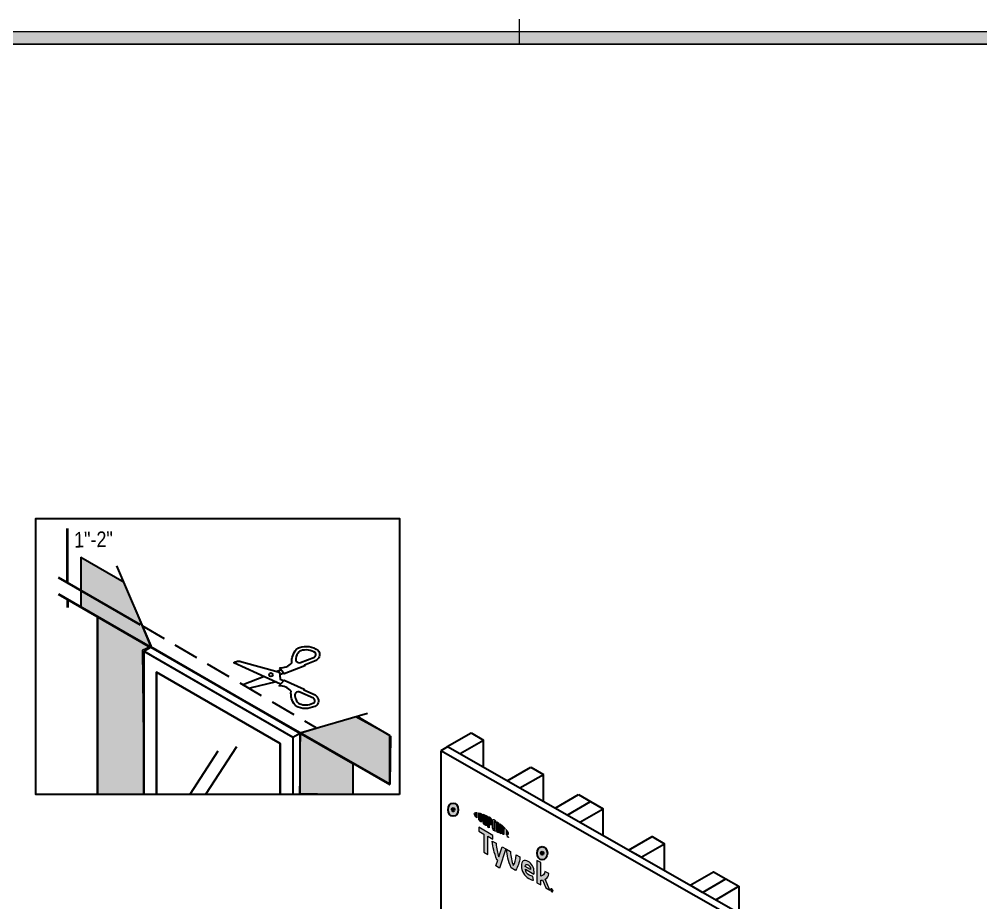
# Model space of a CAD drawing. Header units: inches. Extents: x -26 to 76, y -16 to 22.
# Drawn here: x 49.67 to 59.26, y 10.31 to 19.13 of the extents above; entities that cross this region are included whole.
import ezdxf

# ---------------------------------------------------------------- set-up
doc = ezdxf.new("R2010")
doc.units = ezdxf.units.IN
doc.header["$MEASUREMENT"] = 0
for name, pattern in [('AI-Linetype-43', [0.375113, 0.250075, -0.125038]), ('AI-Linetype-44', [0.375113, 0.250075, -0.125038]), ('AI-Linetype-45', [0.375113, 0.250075, -0.125038]), ('AI-Linetype-46', [0.375113, 0.250075, -0.125038]), ('AI-Linetype-47', [0.375113, 0.250075, -0.125038]), ('AI-Linetype-48', [0.375113, 0.250075, -0.125038]), ('AI-Linetype-49', [0.375113, 0.250075, -0.125038]), ('AI-Linetype-50', [0.375113, 0.250075, -0.125038])]:
    doc.linetypes.add(name, pattern=pattern)
for name, color, linetype, lineweight in [('.ATI-HATCH', 7, 'Continuous', 0), ('.ATI-TEXT_2', 7, 'Continuous', 0), ('0_0', 7, 'Continuous', 0), ('G-ANNO-TTLB', 7, 'Continuous', 0), ('LOGOS', 7, 'Continuous', 0), ('T', 7, 'Continuous', 0), ('TYVEK', 7, 'Continuous', 0)]:
    doc.layers.add(name, color=color, linetype=linetype, lineweight=lineweight)
pattern_1 = [(45, (0, 0), (-7.071, 7.071), [])]

# ---------------------------------------------------------------- blocks, each defined once
blk = doc.blocks.new('Block_27')
at = {"layer": 'TYVEK', "color": 252, "linetype": 'AI-Linetype-47', "lineweight": 25, "true_color": 0x848484}
blk.add_lwpolyline([(50.5847, 13.3713)], dxfattribs=at)
at = {"layer": 'TYVEK', "color": 252, "linetype": 'AI-Linetype-46', "lineweight": 25, "true_color": 0x848484}
blk.add_lwpolyline([(51.9963, 12.562)], dxfattribs=at)
blk = doc.blocks.new('Block_28')
at = {"layer": 'TYVEK', "color": 18, "lineweight": 25, "true_color": 0x000000}
for points in [[(50.2853, 13.7566)], [(50.7466, 13.163)]]:
    blk.add_lwpolyline(points, dxfattribs=at)
blk = doc.blocks.new('Block_29')
at = {"layer": 'TYVEK', "color": 252, "linetype": 'AI-Linetype-50', "lineweight": 25, "true_color": 0x848484}
blk.add_line((50.8989, 13.0735), (52.6296, 12.0566), dxfattribs=at)
at = {"layer": 'TYVEK', "color": 252, "linetype": 'AI-Linetype-49', "lineweight": 25, "true_color": 0x848484}
blk.add_lwpolyline([(50.7466, 13.163)], dxfattribs=at)
at = {"layer": 'TYVEK', "color": 252, "linetype": 'AI-Linetype-48', "lineweight": 25, "true_color": 0x848484}
blk.add_lwpolyline([(52.7263, 11.9998)], dxfattribs=at)
blk = doc.blocks.new('Block_155')
at = {"layer": 'LOGOS', "true_color": 0x848484, "transparency": 33554687}
h = blk.add_hatch(color=252, dxfattribs=at)
h.dxf.hatch_style = 2
edge = h.paths.add_edge_path()
edge.add_spline(control_points=[(54.2099, 11.1964), (54.2099, 11.1864), (54.2184, 11.1721), (54.2332, 11.1554), (54.2332, 11.1554), (54.2332, 11.2102), (54.2332, 11.2102), (54.2184, 11.2107), (54.2099, 11.2063), (54.2099, 11.1964)], knot_values=[0, 0, 0, 0, 1, 1, 1, 2, 2, 2, 3, 3, 3, 3], degree=3, periodic=0)
h = blk.add_hatch(color=252, dxfattribs=at)
h.dxf.hatch_style = 2
edge = h.paths.add_edge_path()
edge.add_spline(control_points=[(54.2777, 11.1348), (54.2777, 11.1306), (54.2755, 11.1305), (54.2729, 11.132), (54.2708, 11.1332), (54.2677, 11.1359), (54.2651, 11.1382), (54.2651, 11.1382), (54.2651, 11.1905), (54.2651, 11.1905), (54.2677, 11.1898), (54.2708, 11.1889), (54.2729, 11.1877), (54.2755, 11.1862), (54.2777, 11.1835), (54.2777, 11.1793), (54.2777, 11.1793), (54.2777, 11.1348), (54.2777, 11.1348)], knot_values=[0, 0, 0, 0, 1, 1, 1, 2, 2, 2, 3, 3, 3, 4, 4, 4, 5, 5, 5, 6, 6, 6, 6], degree=3, periodic=0)
edge = h.paths.add_edge_path()
edge.add_spline(control_points=[(54.2746, 11.2004), (54.2705, 11.2028), (54.2645, 11.2048), (54.2537, 11.2072), (54.2537, 11.2072), (54.2537, 11.1346), (54.2537, 11.1346), (54.2632, 11.1259), (54.2705, 11.1197), (54.2746, 11.1174), (54.2841, 11.1118), (54.2895, 11.1154), (54.2895, 11.1262), (54.2895, 11.1262), (54.2895, 11.1743), (54.2895, 11.1743), (54.2895, 11.1851), (54.2841, 11.1949), (54.2746, 11.2004)], knot_values=[0, 0, 0, 0, 1, 1, 1, 2, 2, 2, 3, 3, 3, 4, 4, 4, 5, 5, 5, 6, 6, 6, 6], degree=3, periodic=0)
h = blk.add_hatch(color=252, dxfattribs=at)
h.dxf.hatch_style = 2
edge = h.paths.add_edge_path()
edge.add_spline(control_points=[(54.3228, 11.1003), (54.3228, 11.0961), (54.3215, 11.0942), (54.3169, 11.0975), (54.3124, 11.1007), (54.3112, 11.1036), (54.3112, 11.1085), (54.3112, 11.1085), (54.3112, 11.1875), (54.3112, 11.1875), (54.3082, 11.1889), (54.3016, 11.1917), (54.2987, 11.1928), (54.2987, 11.1928), (54.2987, 11.113), (54.2987, 11.113), (54.2987, 11.1002), (54.3041, 11.0921), (54.3169, 11.0831), (54.3286, 11.0748), (54.3358, 11.0774), (54.3358, 11.0916), (54.3358, 11.0916), (54.3358, 11.176), (54.3358, 11.176), (54.3333, 11.1772), (54.3253, 11.1811), (54.3228, 11.1822), (54.3228, 11.1822), (54.3228, 11.1003), (54.3228, 11.1003)], knot_values=[0, 0, 0, 0, 1, 1, 1, 2, 2, 2, 3, 3, 3, 4, 4, 4, 5, 5, 5, 6, 6, 6, 7, 7, 7, 8, 8, 8, 9, 9, 9, 10, 10, 10, 10], degree=3, periodic=0)
h = blk.add_hatch(color=252, dxfattribs=at)
h.dxf.hatch_style = 2
edge = h.paths.add_edge_path()
edge.add_spline(control_points=[(54.3702, 11.1076), (54.3702, 11.103), (54.3688, 11.1015), (54.3635, 11.1046), (54.3635, 11.1046), (54.359, 11.1072), (54.359, 11.1072), (54.359, 11.1072), (54.359, 11.1491), (54.359, 11.1491), (54.361, 11.1481), (54.3621, 11.1475), (54.3633, 11.1468), (54.369, 11.1435), (54.3702, 11.1403), (54.3702, 11.1356), (54.3702, 11.1356), (54.3702, 11.1076), (54.3702, 11.1076)], knot_values=[0, 0, 0, 0, 1, 1, 1, 2, 2, 2, 3, 3, 3, 4, 4, 4, 5, 5, 5, 6, 6, 6, 6], degree=3, periodic=0)
edge = h.paths.add_edge_path()
edge.add_spline(control_points=[(54.3641, 11.1612), (54.3618, 11.1625), (54.3536, 11.1669), (54.346, 11.1708), (54.346, 11.1708), (54.346, 11.0645), (54.346, 11.0645), (54.3485, 11.0629), (54.3553, 11.0585), (54.359, 11.0563), (54.359, 11.0563), (54.359, 11.0924), (54.359, 11.0924), (54.359, 11.0924), (54.3641, 11.0895), (54.3641, 11.0895), (54.3777, 11.0817), (54.3834, 11.0854), (54.3834, 11.0989), (54.3834, 11.0989), (54.3834, 11.1302), (54.3834, 11.1302), (54.3834, 11.1434), (54.377, 11.1537), (54.3641, 11.1612)], knot_values=[0, 0, 0, 0, 1, 1, 1, 2, 2, 2, 3, 3, 3, 4, 4, 4, 5, 5, 5, 6, 6, 6, 7, 7, 7, 8, 8, 8, 8], degree=3, periodic=0)
h = blk.add_hatch(color=252, dxfattribs=at)
h.dxf.hatch_style = 2
edge = h.paths.add_edge_path()
edge.add_spline(control_points=[(54.4168, 11.0436), (54.4168, 11.0394), (54.4156, 11.038), (54.4109, 11.0405), (54.4062, 11.043), (54.4049, 11.0461), (54.4049, 11.0505), (54.4049, 11.0505), (54.4049, 11.1167), (54.4049, 11.1167), (54.4049, 11.1211), (54.4062, 11.1228), (54.4109, 11.1199), (54.4156, 11.1171), (54.4168, 11.1141), (54.4168, 11.1099), (54.4168, 11.1099), (54.4168, 11.0436), (54.4168, 11.0436)], knot_values=[0, 0, 0, 0, 1, 1, 1, 2, 2, 2, 3, 3, 3, 4, 4, 4, 5, 5, 5, 6, 6, 6, 6], degree=3, periodic=0)
edge = h.paths.add_edge_path()
edge.add_spline(control_points=[(54.4109, 11.1347), (54.3989, 11.1424), (54.3917, 11.1404), (54.3917, 11.1264), (54.3917, 11.1264), (54.3917, 11.0569), (54.3917, 11.0569), (54.3917, 11.0421), (54.3982, 11.0323), (54.4109, 11.0255), (54.4234, 11.0189), (54.4299, 11.0206), (54.4299, 11.0363), (54.4299, 11.0363), (54.4299, 11.1027), (54.4299, 11.1027), (54.4299, 11.1177), (54.424, 11.1264), (54.4109, 11.1347)], knot_values=[0, 0, 0, 0, 1, 1, 1, 2, 2, 2, 3, 3, 3, 4, 4, 4, 5, 5, 5, 6, 6, 6, 6], degree=3, periodic=0)
h = blk.add_hatch(color=252, dxfattribs=at)
h.dxf.hatch_style = 2
edge = h.paths.add_edge_path()
edge.add_spline(control_points=[(54.4661, 11.0437), (54.4661, 11.0437), (54.4516, 11.1061), (54.4516, 11.1061), (54.4477, 11.1089), (54.443, 11.1123), (54.4393, 11.1148), (54.4393, 11.1148), (54.4393, 11.0128), (54.4393, 11.0128), (54.4419, 11.0116), (54.4484, 11.0086), (54.4518, 11.0072), (54.4518, 11.0072), (54.4508, 11.0679), (54.4508, 11.0679), (54.4508, 11.0679), (54.4661, 11.0013), (54.4661, 11.0013), (54.4693, 11), (54.4741, 10.9982), (54.4772, 10.9971), (54.4772, 10.9971), (54.4772, 11.0867), (54.4772, 11.0867), (54.474, 11.0893), (54.468, 11.0939), (54.4652, 11.096), (54.4652, 11.096), (54.4661, 11.0437), (54.4661, 11.0437)], knot_values=[0, 0, 0, 0, 1, 1, 1, 2, 2, 2, 3, 3, 3, 4, 4, 4, 5, 5, 5, 6, 6, 6, 7, 7, 7, 8, 8, 8, 9, 9, 9, 10, 10, 10, 10], degree=3, periodic=0)
h = blk.add_hatch(color=252, dxfattribs=at)
h.dxf.hatch_style = 2
edge = h.paths.add_edge_path()
edge.add_spline(control_points=[(54.4837, 11.0673), (54.4869, 11.0648), (54.4901, 11.0622), (54.4932, 11.0597), (54.4932, 11.0597), (54.4932, 10.9918), (54.4932, 10.9918), (54.496, 10.9909), (54.5013, 10.9895), (54.5048, 10.9886), (54.5048, 10.9886), (54.5048, 11.0497), (54.5048, 11.0497), (54.5082, 11.0468), (54.5114, 11.0439), (54.5143, 11.0413), (54.5143, 11.0413), (54.5143, 11.0543), (54.5143, 11.0543), (54.5051, 11.0633), (54.4952, 11.0721), (54.4837, 11.0815), (54.4837, 11.0815), (54.4837, 11.0673), (54.4837, 11.0673)], knot_values=[0, 0, 0, 0, 1, 1, 1, 2, 2, 2, 3, 3, 3, 4, 4, 4, 5, 5, 5, 6, 6, 6, 7, 7, 7, 8, 8, 8, 8], degree=3, periodic=0)
h = blk.add_hatch(color=252, dxfattribs=at)
h.dxf.hatch_style = 2
edge = h.paths.add_edge_path()
edge.add_spline(control_points=[(54.5516, 10.9991), (54.5516, 10.989), (54.5431, 10.9846), (54.5283, 10.985), (54.5283, 10.985), (54.5283, 11.0398), (54.5283, 11.0398), (54.5431, 11.0232), (54.5516, 11.009), (54.5516, 10.9991)], knot_values=[0, 0, 0, 0, 1, 1, 1, 2, 2, 2, 3, 3, 3, 3], degree=3, periodic=0)
h = blk.add_hatch(color=252, dxfattribs=at)
h.dxf.hatch_style = 2
edge = h.paths.add_edge_path()
edge.add_spline(control_points=[(54.5447, 10.9701), (54.5447, 10.9701), (54.5461, 10.9693), (54.5461, 10.9693), (54.5461, 10.9693), (54.5482, 10.9644), (54.5482, 10.9644), (54.5482, 10.9644), (54.5503, 10.9669), (54.5503, 10.9669), (54.5503, 10.9669), (54.5516, 10.9661), (54.5516, 10.9661), (54.5516, 10.9661), (54.5516, 10.9582), (54.5516, 10.9582), (54.5516, 10.9582), (54.5504, 10.9589), (54.5504, 10.9589), (54.5504, 10.9589), (54.5504, 10.9646), (54.5504, 10.9646), (54.5504, 10.9646), (54.5482, 10.962), (54.5482, 10.962), (54.5482, 10.962), (54.5481, 10.9621), (54.5481, 10.9621), (54.5481, 10.9621), (54.546, 10.9671), (54.546, 10.9671), (54.546, 10.9671), (54.546, 10.9615), (54.546, 10.9615), (54.546, 10.9615), (54.5447, 10.9622), (54.5447, 10.9622), (54.5447, 10.9622), (54.5447, 10.9701), (54.5447, 10.9701)], knot_values=[0, 0, 0, 0, 1, 1, 1, 2, 2, 2, 3, 3, 3, 4, 4, 4, 5, 5, 5, 6, 6, 6, 7, 7, 7, 8, 8, 8, 9, 9, 9, 10, 10, 10, 11, 11, 11, 12, 12, 12, 13, 13, 13, 13], degree=3, periodic=0)
edge = h.paths.add_edge_path()
edge.add_spline(control_points=[(54.5398, 10.9716), (54.5398, 10.9716), (54.5377, 10.9728), (54.5377, 10.9728), (54.5377, 10.9728), (54.5377, 10.9742), (54.5377, 10.9742), (54.5377, 10.9742), (54.5432, 10.971), (54.5432, 10.971), (54.5432, 10.971), (54.5432, 10.9696), (54.5432, 10.9696), (54.5432, 10.9696), (54.5411, 10.9708), (54.5411, 10.9708), (54.5411, 10.9708), (54.5411, 10.9643), (54.5411, 10.9643), (54.5411, 10.9643), (54.5398, 10.9651), (54.5398, 10.9651), (54.5398, 10.9651), (54.5398, 10.9716), (54.5398, 10.9716)], knot_values=[0, 0, 0, 0, 1, 1, 1, 2, 2, 2, 3, 3, 3, 4, 4, 4, 5, 5, 5, 6, 6, 6, 7, 7, 7, 8, 8, 8, 8], degree=3, periodic=0)
at = {"layer": 'LOGOS'}
for points, knots in [([(54.2099, 11.1964), (54.2099, 11.1864), (54.2184, 11.1721), (54.2332, 11.1554), (54.2332, 11.1554), (54.2332, 11.2102), (54.2332, 11.2102), (54.2184, 11.2107), (54.2099, 11.2063), (54.2099, 11.1964)], [0, 0, 0, 0, 1, 1, 1, 2, 2, 2, 3, 3, 3, 3]), ([(54.2746, 11.2004), (54.2705, 11.2028), (54.2645, 11.2048), (54.2537, 11.2072), (54.2537, 11.2072), (54.2537, 11.1346), (54.2537, 11.1346), (54.2632, 11.1259), (54.2705, 11.1197), (54.2746, 11.1174), (54.2841, 11.1118), (54.2895, 11.1154), (54.2895, 11.1262), (54.2895, 11.1262), (54.2895, 11.1743), (54.2895, 11.1743), (54.2895, 11.1851), (54.2841, 11.1949), (54.2746, 11.2004)], [0, 0, 0, 0, 1, 1, 1, 2, 2, 2, 3, 3, 3, 4, 4, 4, 5, 5, 5, 6, 6, 6, 6]), ([(54.2777, 11.1348), (54.2777, 11.1306), (54.2755, 11.1305), (54.2729, 11.132), (54.2708, 11.1332), (54.2677, 11.1359), (54.2651, 11.1382), (54.2651, 11.1382), (54.2651, 11.1905), (54.2651, 11.1905), (54.2677, 11.1898), (54.2708, 11.1889), (54.2729, 11.1877), (54.2755, 11.1862), (54.2777, 11.1835), (54.2777, 11.1793), (54.2777, 11.1793), (54.2777, 11.1348), (54.2777, 11.1348)], [0, 0, 0, 0, 1, 1, 1, 2, 2, 2, 3, 3, 3, 4, 4, 4, 5, 5, 5, 6, 6, 6, 6]), ([(54.3228, 11.1003), (54.3228, 11.0961), (54.3215, 11.0942), (54.3169, 11.0975), (54.3124, 11.1007), (54.3112, 11.1036), (54.3112, 11.1085), (54.3112, 11.1085), (54.3112, 11.1875), (54.3112, 11.1875), (54.3082, 11.1889), (54.3016, 11.1917), (54.2987, 11.1928), (54.2987, 11.1928), (54.2987, 11.113), (54.2987, 11.113), (54.2987, 11.1002), (54.3041, 11.0921), (54.3169, 11.0831), (54.3286, 11.0748), (54.3358, 11.0774), (54.3358, 11.0916), (54.3358, 11.0916), (54.3358, 11.176), (54.3358, 11.176), (54.3333, 11.1772), (54.3253, 11.1811), (54.3228, 11.1822), (54.3228, 11.1822), (54.3228, 11.1003), (54.3228, 11.1003)], [0, 0, 0, 0, 1, 1, 1, 2, 2, 2, 3, 3, 3, 4, 4, 4, 5, 5, 5, 6, 6, 6, 7, 7, 7, 8, 8, 8, 9, 9, 9, 10, 10, 10, 10]), ([(54.3641, 11.1612), (54.3618, 11.1625), (54.3536, 11.1669), (54.346, 11.1708), (54.346, 11.1708), (54.346, 11.0645), (54.346, 11.0645), (54.3485, 11.0629), (54.3553, 11.0585), (54.359, 11.0563), (54.359, 11.0563), (54.359, 11.0924), (54.359, 11.0924), (54.359, 11.0924), (54.3641, 11.0895), (54.3641, 11.0895), (54.3777, 11.0817), (54.3834, 11.0854), (54.3834, 11.0989), (54.3834, 11.0989), (54.3834, 11.1302), (54.3834, 11.1302), (54.3834, 11.1434), (54.377, 11.1537), (54.3641, 11.1612)], [0, 0, 0, 0, 1, 1, 1, 2, 2, 2, 3, 3, 3, 4, 4, 4, 5, 5, 5, 6, 6, 6, 7, 7, 7, 8, 8, 8, 8]), ([(54.3702, 11.1076), (54.3702, 11.103), (54.3688, 11.1015), (54.3635, 11.1046), (54.3635, 11.1046), (54.359, 11.1072), (54.359, 11.1072), (54.359, 11.1072), (54.359, 11.1491), (54.359, 11.1491), (54.361, 11.1481), (54.3621, 11.1475), (54.3633, 11.1468), (54.369, 11.1435), (54.3702, 11.1403), (54.3702, 11.1356), (54.3702, 11.1356), (54.3702, 11.1076), (54.3702, 11.1076)], [0, 0, 0, 0, 1, 1, 1, 2, 2, 2, 3, 3, 3, 4, 4, 4, 5, 5, 5, 6, 6, 6, 6]), ([(54.4109, 11.1347), (54.3989, 11.1424), (54.3917, 11.1404), (54.3917, 11.1264), (54.3917, 11.1264), (54.3917, 11.0569), (54.3917, 11.0569), (54.3917, 11.0421), (54.3982, 11.0323), (54.4109, 11.0255), (54.4234, 11.0189), (54.4299, 11.0206), (54.4299, 11.0363), (54.4299, 11.0363), (54.4299, 11.1027), (54.4299, 11.1027), (54.4299, 11.1177), (54.424, 11.1264), (54.4109, 11.1347)], [0, 0, 0, 0, 1, 1, 1, 2, 2, 2, 3, 3, 3, 4, 4, 4, 5, 5, 5, 6, 6, 6, 6]), ([(54.4168, 11.0436), (54.4168, 11.0394), (54.4156, 11.038), (54.4109, 11.0405), (54.4062, 11.043), (54.4049, 11.0461), (54.4049, 11.0505), (54.4049, 11.0505), (54.4049, 11.1167), (54.4049, 11.1167), (54.4049, 11.1211), (54.4062, 11.1228), (54.4109, 11.1199), (54.4156, 11.1171), (54.4168, 11.1141), (54.4168, 11.1099), (54.4168, 11.1099), (54.4168, 11.0436), (54.4168, 11.0436)], [0, 0, 0, 0, 1, 1, 1, 2, 2, 2, 3, 3, 3, 4, 4, 4, 5, 5, 5, 6, 6, 6, 6]), ([(54.4661, 11.0437), (54.4661, 11.0437), (54.4516, 11.1061), (54.4516, 11.1061), (54.4477, 11.1089), (54.443, 11.1123), (54.4393, 11.1148), (54.4393, 11.1148), (54.4393, 11.0128), (54.4393, 11.0128), (54.4419, 11.0116), (54.4484, 11.0086), (54.4518, 11.0072), (54.4518, 11.0072), (54.4508, 11.0679), (54.4508, 11.0679), (54.4508, 11.0679), (54.4661, 11.0013), (54.4661, 11.0013), (54.4693, 11), (54.4741, 10.9982), (54.4772, 10.9971), (54.4772, 10.9971), (54.4772, 11.0867), (54.4772, 11.0867), (54.474, 11.0893), (54.468, 11.0939), (54.4652, 11.096), (54.4652, 11.096), (54.4661, 11.0437), (54.4661, 11.0437)], [0, 0, 0, 0, 1, 1, 1, 2, 2, 2, 3, 3, 3, 4, 4, 4, 5, 5, 5, 6, 6, 6, 7, 7, 7, 8, 8, 8, 9, 9, 9, 10, 10, 10, 10]), ([(54.4837, 11.0673), (54.4869, 11.0648), (54.4901, 11.0622), (54.4932, 11.0597), (54.4932, 11.0597), (54.4932, 10.9918), (54.4932, 10.9918), (54.496, 10.9909), (54.5013, 10.9895), (54.5048, 10.9886), (54.5048, 10.9886), (54.5048, 11.0497), (54.5048, 11.0497), (54.5082, 11.0468), (54.5114, 11.0439), (54.5143, 11.0413), (54.5143, 11.0413), (54.5143, 11.0543), (54.5143, 11.0543), (54.5051, 11.0633), (54.4952, 11.0721), (54.4837, 11.0815), (54.4837, 11.0815), (54.4837, 11.0673), (54.4837, 11.0673)], [0, 0, 0, 0, 1, 1, 1, 2, 2, 2, 3, 3, 3, 4, 4, 4, 5, 5, 5, 6, 6, 6, 7, 7, 7, 8, 8, 8, 8]), ([(54.5516, 10.9991), (54.5516, 10.989), (54.5431, 10.9846), (54.5283, 10.985), (54.5283, 10.985), (54.5283, 11.0398), (54.5283, 11.0398), (54.5431, 11.0232), (54.5516, 11.009), (54.5516, 10.9991)], [0, 0, 0, 0, 1, 1, 1, 2, 2, 2, 3, 3, 3, 3]), ([(54.5398, 10.9716), (54.5398, 10.9716), (54.5377, 10.9728), (54.5377, 10.9728), (54.5377, 10.9728), (54.5377, 10.9742), (54.5377, 10.9742), (54.5377, 10.9742), (54.5432, 10.971), (54.5432, 10.971), (54.5432, 10.971), (54.5432, 10.9696), (54.5432, 10.9696), (54.5432, 10.9696), (54.5411, 10.9708), (54.5411, 10.9708), (54.5411, 10.9708), (54.5411, 10.9643), (54.5411, 10.9643), (54.5411, 10.9643), (54.5398, 10.9651), (54.5398, 10.9651), (54.5398, 10.9651), (54.5398, 10.9716), (54.5398, 10.9716)], [0, 0, 0, 0, 1, 1, 1, 2, 2, 2, 3, 3, 3, 4, 4, 4, 5, 5, 5, 6, 6, 6, 7, 7, 7, 8, 8, 8, 8]), ([(54.5447, 10.9701), (54.5447, 10.9701), (54.5461, 10.9693), (54.5461, 10.9693), (54.5461, 10.9693), (54.5482, 10.9644), (54.5482, 10.9644), (54.5482, 10.9644), (54.5503, 10.9669), (54.5503, 10.9669), (54.5503, 10.9669), (54.5516, 10.9661), (54.5516, 10.9661), (54.5516, 10.9661), (54.5516, 10.9582), (54.5516, 10.9582), (54.5516, 10.9582), (54.5504, 10.9589), (54.5504, 10.9589), (54.5504, 10.9589), (54.5504, 10.9646), (54.5504, 10.9646), (54.5504, 10.9646), (54.5482, 10.962), (54.5482, 10.962), (54.5482, 10.962), (54.5481, 10.9621), (54.5481, 10.9621), (54.5481, 10.9621), (54.546, 10.9671), (54.546, 10.9671), (54.546, 10.9671), (54.546, 10.9615), (54.546, 10.9615), (54.546, 10.9615), (54.5447, 10.9622), (54.5447, 10.9622), (54.5447, 10.9622), (54.5447, 10.9701), (54.5447, 10.9701)], [0, 0, 0, 0, 1, 1, 1, 2, 2, 2, 3, 3, 3, 4, 4, 4, 5, 5, 5, 6, 6, 6, 7, 7, 7, 8, 8, 8, 9, 9, 9, 10, 10, 10, 11, 11, 11, 12, 12, 12, 13, 13, 13, 13])]:
    blk.add_open_spline(points, degree=3, knots=knots, dxfattribs=at)
blk = doc.blocks.new('Block_159')
at = {"layer": 'LOGOS', "true_color": 0x848484, "transparency": 33554687}
h = blk.add_hatch(color=252, dxfattribs=at)
h.dxf.hatch_style = 2
h.paths.add_polyline_path([(54.394, 10.9806), (54.2537, 11.0616), (54.2537, 11.0235), (54.3044, 10.9943), (54.3044, 10.8138), (54.3433, 10.7913), (54.3433, 10.9718), (54.394, 10.9425)])
h = blk.add_hatch(color=252, dxfattribs=at)
h.dxf.hatch_style = 2
edge = h.paths.add_edge_path()
edge.add_spline(control_points=[(54.6272, 10.787), (54.6247, 10.735), (54.6144, 10.7047), (54.5983, 10.6787), (54.5828, 10.723), (54.5727, 10.765), (54.5697, 10.8201), (54.5697, 10.8201), (54.5318, 10.842), (54.5318, 10.842), (54.5359, 10.7769), (54.5482, 10.7295), (54.5776, 10.656), (54.5776, 10.656), (54.6193, 10.6319), (54.6193, 10.6319), (54.6476, 10.6721), (54.6593, 10.7056), (54.6648, 10.7653), (54.6648, 10.7653), (54.6272, 10.787), (54.6272, 10.787)], knot_values=[0, 0, 0, 0, 1, 1, 1, 2, 2, 2, 3, 3, 3, 4, 4, 4, 5, 5, 5, 6, 6, 6, 7, 7, 7, 7], degree=3, periodic=0)
h = blk.add_hatch(color=252, dxfattribs=at)
h.dxf.hatch_style = 2
edge = h.paths.add_edge_path()
edge.add_spline(control_points=[(54.7184, 10.6696), (54.7184, 10.6696), (54.7702, 10.6398), (54.7702, 10.6398), (54.7702, 10.6398), (54.7702, 10.6435), (54.7702, 10.6435), (54.7702, 10.661), (54.762, 10.6785), (54.747, 10.6872), (54.7312, 10.6963), (54.7209, 10.6895), (54.7184, 10.6696)], knot_values=[0, 0, 0, 0, 1, 1, 1, 2, 2, 2, 3, 3, 3, 4, 4, 4, 4], degree=3, periodic=0)
edge = h.paths.add_edge_path()
edge.add_spline(control_points=[(54.801, 10.5339), (54.789, 10.5346), (54.7713, 10.5404), (54.7533, 10.5508), (54.7095, 10.5761), (54.6795, 10.6253), (54.6795, 10.6771), (54.6795, 10.7268), (54.707, 10.7446), (54.747, 10.7215), (54.7827, 10.7009), (54.8062, 10.6583), (54.8062, 10.6165), (54.8062, 10.6071), (54.8056, 10.5993), (54.8051, 10.5934), (54.8051, 10.5934), (54.719, 10.6431), (54.719, 10.6431), (54.7225, 10.6161), (54.7353, 10.5974), (54.7571, 10.5848), (54.7705, 10.5771), (54.7833, 10.5732), (54.795, 10.572), (54.795, 10.572), (54.801, 10.5339), (54.801, 10.5339)], knot_values=[0, 0, 0, 0, 1, 1, 1, 2, 2, 2, 3, 3, 3, 4, 4, 4, 5, 5, 5, 6, 6, 6, 7, 7, 7, 8, 8, 8, 9, 9, 9, 9], degree=3, periodic=0)
h = blk.add_hatch(color=252, dxfattribs=at)
h.dxf.hatch_style = 2
edge = h.paths.add_edge_path()
edge.add_spline(control_points=[(54.9176, 10.545), (54.9176, 10.545), (54.9628, 10.4336), (54.9628, 10.4336), (54.9628, 10.4336), (54.9219, 10.4572), (54.9219, 10.4572), (54.9219, 10.4572), (54.8906, 10.5362), (54.8906, 10.5362), (54.8849, 10.5348), (54.8789, 10.5336), (54.8724, 10.5327), (54.8724, 10.5327), (54.8724, 10.4858), (54.8724, 10.4858), (54.8724, 10.4858), (54.8348, 10.5075), (54.8348, 10.5075), (54.8348, 10.5075), (54.8348, 10.7315), (54.8348, 10.7315), (54.8348, 10.7315), (54.8724, 10.7119), (54.8724, 10.7119), (54.8724, 10.7119), (54.8724, 10.5742), (54.8724, 10.5742), (54.898, 10.5785), (54.9105, 10.5931), (54.9149, 10.6209), (54.9149, 10.6209), (54.9522, 10.5993), (54.9522, 10.5993), (54.9514, 10.573), (54.9394, 10.5558), (54.9176, 10.545)], knot_values=[0, 0, 0, 0, 1, 1, 1, 2, 2, 2, 3, 3, 3, 4, 4, 4, 5, 5, 5, 6, 6, 6, 7, 7, 7, 8, 8, 8, 9, 9, 9, 10, 10, 10, 11, 11, 11, 12, 12, 12, 12], degree=3, periodic=0)
at = {"layer": 'LOGOS'}
blk.add_lwpolyline([(54.394, 10.9806), (54.2537, 11.0616), (54.2537, 11.0235), (54.3044, 10.9943), (54.3044, 10.8138), (54.3433, 10.7913), (54.3433, 10.9718), (54.394, 10.9425)], close=True, dxfattribs=at)
for points, knots in [([(54.6272, 10.787), (54.6247, 10.735), (54.6144, 10.7047), (54.5983, 10.6787), (54.5828, 10.723), (54.5727, 10.765), (54.5697, 10.8201), (54.5697, 10.8201), (54.5318, 10.842), (54.5318, 10.842), (54.5359, 10.7769), (54.5482, 10.7295), (54.5776, 10.656), (54.5776, 10.656), (54.6193, 10.6319), (54.6193, 10.6319), (54.6476, 10.6721), (54.6593, 10.7056), (54.6648, 10.7653), (54.6648, 10.7653), (54.6272, 10.787), (54.6272, 10.787)], [0, 0, 0, 0, 1, 1, 1, 2, 2, 2, 3, 3, 3, 4, 4, 4, 5, 5, 5, 6, 6, 6, 7, 7, 7, 7]), ([(54.801, 10.5339), (54.789, 10.5346), (54.7713, 10.5404), (54.7533, 10.5508), (54.7095, 10.5761), (54.6795, 10.6253), (54.6795, 10.6771), (54.6795, 10.7268), (54.707, 10.7446), (54.747, 10.7215), (54.7827, 10.7009), (54.8062, 10.6583), (54.8062, 10.6165), (54.8062, 10.6071), (54.8056, 10.5993), (54.8051, 10.5934), (54.8051, 10.5934), (54.719, 10.6431), (54.719, 10.6431), (54.7225, 10.6161), (54.7353, 10.5974), (54.7571, 10.5848), (54.7705, 10.5771), (54.7833, 10.5732), (54.795, 10.572), (54.795, 10.572), (54.801, 10.5339), (54.801, 10.5339)], [0, 0, 0, 0, 1, 1, 1, 2, 2, 2, 3, 3, 3, 4, 4, 4, 5, 5, 5, 6, 6, 6, 7, 7, 7, 8, 8, 8, 9, 9, 9, 9]), ([(54.7184, 10.6696), (54.7184, 10.6696), (54.7702, 10.6398), (54.7702, 10.6398), (54.7702, 10.6398), (54.7702, 10.6435), (54.7702, 10.6435), (54.7702, 10.661), (54.762, 10.6785), (54.747, 10.6872), (54.7312, 10.6963), (54.7209, 10.6895), (54.7184, 10.6696)], [0, 0, 0, 0, 1, 1, 1, 2, 2, 2, 3, 3, 3, 4, 4, 4, 4]), ([(54.9176, 10.545), (54.9176, 10.545), (54.9628, 10.4336), (54.9628, 10.4336), (54.9628, 10.4336), (54.9219, 10.4572), (54.9219, 10.4572), (54.9219, 10.4572), (54.8906, 10.5362), (54.8906, 10.5362), (54.8849, 10.5348), (54.8789, 10.5336), (54.8724, 10.5327), (54.8724, 10.5327), (54.8724, 10.4858), (54.8724, 10.4858), (54.8724, 10.4858), (54.8348, 10.5075), (54.8348, 10.5075), (54.8348, 10.5075), (54.8348, 10.7315), (54.8348, 10.7315), (54.8348, 10.7315), (54.8724, 10.7119), (54.8724, 10.7119), (54.8724, 10.7119), (54.8724, 10.5742), (54.8724, 10.5742), (54.898, 10.5785), (54.9105, 10.5931), (54.9149, 10.6209), (54.9149, 10.6209), (54.9522, 10.5993), (54.9522, 10.5993), (54.9514, 10.573), (54.9394, 10.5558), (54.9176, 10.545)], [0, 0, 0, 0, 1, 1, 1, 2, 2, 2, 3, 3, 3, 4, 4, 4, 5, 5, 5, 6, 6, 6, 7, 7, 7, 8, 8, 8, 9, 9, 9, 10, 10, 10, 11, 11, 11, 12, 12, 12, 12])]:
    blk.add_open_spline(points, degree=3, knots=knots, dxfattribs=at)
blk = doc.blocks.new('Block_158')
at = {"layer": 'LOGOS', "true_color": 0x848484, "transparency": 33554687}
h = blk.add_hatch(color=252, dxfattribs=at)
h.dxf.hatch_style = 2
edge = h.paths.add_edge_path()
edge.add_spline(control_points=[(54.4876, 10.8676), (54.4876, 10.8676), (54.4538, 10.7669), (54.4538, 10.7669), (54.4395, 10.809), (54.4302, 10.8497), (54.4273, 10.9024), (54.4273, 10.9024), (54.3894, 10.9242), (54.3894, 10.9242), (54.3935, 10.8591), (54.4058, 10.8117), (54.4352, 10.7382), (54.4352, 10.7382), (54.4428, 10.7339), (54.4428, 10.7339), (54.4428, 10.7339), (54.4235, 10.6763), (54.4235, 10.6763), (54.4235, 10.6763), (54.4611, 10.6546), (54.4611, 10.6546), (54.4611, 10.6546), (54.5252, 10.8459), (54.5252, 10.8459), (54.5252, 10.8459), (54.4876, 10.8676), (54.4876, 10.8676)], knot_values=[0, 0, 0, 0, 1, 1, 1, 2, 2, 2, 3, 3, 3, 4, 4, 4, 5, 5, 5, 6, 6, 6, 7, 7, 7, 8, 8, 8, 9, 9, 9, 9], degree=3, periodic=0)
at = {"layer": 'LOGOS'}
blk.add_open_spline([(54.4876, 10.8676), (54.4876, 10.8676), (54.4538, 10.7669), (54.4538, 10.7669), (54.4395, 10.809), (54.4302, 10.8497), (54.4273, 10.9024), (54.4273, 10.9024), (54.3894, 10.9242), (54.3894, 10.9242), (54.3935, 10.8591), (54.4058, 10.8117), (54.4352, 10.7382), (54.4352, 10.7382), (54.4428, 10.7339), (54.4428, 10.7339), (54.4428, 10.7339), (54.4235, 10.6763), (54.4235, 10.6763), (54.4235, 10.6763), (54.4611, 10.6546), (54.4611, 10.6546), (54.4611, 10.6546), (54.5252, 10.8459), (54.5252, 10.8459), (54.5252, 10.8459), (54.4876, 10.8676), (54.4876, 10.8676)], degree=3, knots=[0, 0, 0, 0, 1, 1, 1, 2, 2, 2, 3, 3, 3, 4, 4, 4, 5, 5, 5, 6, 6, 6, 7, 7, 7, 8, 8, 8, 9, 9, 9, 9], dxfattribs=at)
blk.add_blockref('Block_159', (0, 0), dxfattribs=at)
blk = doc.blocks.new('Block_160')
at = {"layer": 'LOGOS', "true_color": 0x848484, "transparency": 33554687}
h = blk.add_hatch(color=252, dxfattribs=at)
h.dxf.hatch_style = 2
edge = h.paths.add_edge_path()
edge.add_spline(control_points=[(54.9808, 10.4379), (54.9808, 10.4379), (54.9808, 10.4338), (54.9808, 10.4338), (54.9808, 10.4338), (54.9824, 10.4329), (54.9824, 10.4329), (54.9839, 10.4321), (54.9847, 10.4321), (54.9847, 10.4336), (54.9847, 10.4352), (54.9839, 10.4362), (54.9824, 10.437), (54.9824, 10.437), (54.9808, 10.4379), (54.9808, 10.4379)], knot_values=[0, 0, 0, 0, 1, 1, 1, 2, 2, 2, 3, 3, 3, 4, 4, 4, 5, 5, 5, 5], degree=3, periodic=0)
edge = h.paths.add_edge_path()
edge.add_spline(control_points=[(54.9782, 10.4421), (54.9782, 10.4421), (54.9824, 10.4396), (54.9824, 10.4396), (54.9857, 10.4377), (54.9873, 10.435), (54.9873, 10.4321), (54.9873, 10.4302), (54.9865, 10.4292), (54.9849, 10.4294), (54.9857, 10.4272), (54.9868, 10.4248), (54.9881, 10.4222), (54.9881, 10.4222), (54.985, 10.424), (54.985, 10.424), (54.9838, 10.4264), (54.9829, 10.4284), (54.9822, 10.4305), (54.9822, 10.4305), (54.9808, 10.4313), (54.9808, 10.4313), (54.9808, 10.4313), (54.9808, 10.4264), (54.9808, 10.4264), (54.9808, 10.4264), (54.9782, 10.4279), (54.9782, 10.4279), (54.9782, 10.4279), (54.9782, 10.4421), (54.9782, 10.4421)], knot_values=[0, 0, 0, 0, 1, 1, 1, 2, 2, 2, 3, 3, 3, 4, 4, 4, 5, 5, 5, 6, 6, 6, 7, 7, 7, 8, 8, 8, 9, 9, 9, 10, 10, 10, 10], degree=3, periodic=0)
edge = h.paths.add_edge_path()
edge.add_spline(control_points=[(54.9825, 10.4432), (54.9766, 10.4466), (54.9732, 10.4446), (54.9732, 10.4376), (54.9732, 10.4305), (54.9766, 10.4247), (54.9825, 10.4213), (54.9884, 10.4179), (54.9919, 10.4198), (54.9919, 10.4268), (54.9919, 10.4339), (54.9884, 10.4398), (54.9825, 10.4432)], knot_values=[0, 0, 0, 0, 1, 1, 1, 2, 2, 2, 3, 3, 3, 4, 4, 4, 4], degree=3, periodic=0)
edge = h.paths.add_edge_path()
edge.add_spline(control_points=[(54.9825, 10.446), (54.9898, 10.4418), (54.9947, 10.4336), (54.9947, 10.4252), (54.9947, 10.4168), (54.9898, 10.4143), (54.9825, 10.4185), (54.9751, 10.4228), (54.9704, 10.4308), (54.9704, 10.4392), (54.9704, 10.4477), (54.9752, 10.4503), (54.9825, 10.446)], knot_values=[0, 0, 0, 0, 1, 1, 1, 2, 2, 2, 3, 3, 3, 4, 4, 4, 4], degree=3, periodic=0)
at = {"layer": 'LOGOS'}
for points, knots in [([(54.9825, 10.446), (54.9898, 10.4418), (54.9947, 10.4336), (54.9947, 10.4252), (54.9947, 10.4168), (54.9898, 10.4143), (54.9825, 10.4185), (54.9751, 10.4228), (54.9704, 10.4308), (54.9704, 10.4392), (54.9704, 10.4477), (54.9752, 10.4503), (54.9825, 10.446)], [0, 0, 0, 0, 1, 1, 1, 2, 2, 2, 3, 3, 3, 4, 4, 4, 4]), ([(54.9825, 10.4432), (54.9766, 10.4466), (54.9732, 10.4446), (54.9732, 10.4376), (54.9732, 10.4305), (54.9766, 10.4247), (54.9825, 10.4213), (54.9884, 10.4179), (54.9919, 10.4198), (54.9919, 10.4268), (54.9919, 10.4339), (54.9884, 10.4398), (54.9825, 10.4432)], [0, 0, 0, 0, 1, 1, 1, 2, 2, 2, 3, 3, 3, 4, 4, 4, 4]), ([(54.9782, 10.4421), (54.9782, 10.4421), (54.9824, 10.4396), (54.9824, 10.4396), (54.9857, 10.4377), (54.9873, 10.435), (54.9873, 10.4321), (54.9873, 10.4302), (54.9865, 10.4292), (54.9849, 10.4294), (54.9857, 10.4272), (54.9868, 10.4248), (54.9881, 10.4222), (54.9881, 10.4222), (54.985, 10.424), (54.985, 10.424), (54.9838, 10.4264), (54.9829, 10.4284), (54.9822, 10.4305), (54.9822, 10.4305), (54.9808, 10.4313), (54.9808, 10.4313), (54.9808, 10.4313), (54.9808, 10.4264), (54.9808, 10.4264), (54.9808, 10.4264), (54.9782, 10.4279), (54.9782, 10.4279), (54.9782, 10.4279), (54.9782, 10.4421), (54.9782, 10.4421)], [0, 0, 0, 0, 1, 1, 1, 2, 2, 2, 3, 3, 3, 4, 4, 4, 5, 5, 5, 6, 6, 6, 7, 7, 7, 8, 8, 8, 9, 9, 9, 10, 10, 10, 10]), ([(54.9808, 10.4379), (54.9808, 10.4379), (54.9808, 10.4338), (54.9808, 10.4338), (54.9808, 10.4338), (54.9824, 10.4329), (54.9824, 10.4329), (54.9839, 10.4321), (54.9847, 10.4321), (54.9847, 10.4336), (54.9847, 10.4352), (54.9839, 10.4362), (54.9824, 10.437), (54.9824, 10.437), (54.9808, 10.4379), (54.9808, 10.4379)], [0, 0, 0, 0, 1, 1, 1, 2, 2, 2, 3, 3, 3, 4, 4, 4, 5, 5, 5, 5])]:
    blk.add_open_spline(points, degree=3, knots=knots, dxfattribs=at)
blk = doc.blocks.new('Block_157')
at = {"layer": 'LOGOS'}
for name in ['Block_158', 'Block_160']:
    blk.add_blockref(name, (0, 0), dxfattribs=at)
blk = doc.blocks.new('Block_156')
at = {"layer": 'LOGOS'}
blk.add_blockref('Block_157', (0, 0), dxfattribs=at)
blk = doc.blocks.new('Block_154')
at = {"layer": 'LOGOS'}
for name in ['Block_155', 'Block_156']:
    blk.add_blockref(name, (0, 0), dxfattribs=at)

msp = doc.modelspace()

# ---------------------------------------------------------------- hatches: boundary and pattern name
at = {"layer": '.ATI-HATCH', "true_color": 0x808080, "transparency": 33554483}
for points in [[(50.9817, 12.8603), (50.7131, 13.5089), (50.2853, 13.7566), (50.2853, 13.2609), (50.9821, 12.8605), (50.9817, 12.8603), (52.4693, 11.9998), (52.4731, 11.9998), (53.368, 11.4838), (53.368, 11.9791), (53.0399, 12.1677), (52.4693, 11.9998)], [(50.9123, 12.8207), (50.9812, 12.86), (50.9812, 12.8611), (50.4499, 13.1662), (50.4499, 11.3881), (50.9123, 11.3881)], [(52.4693, 11.3881), (53.0005, 11.3881), (53.0005, 11.6957), (52.9768, 11.7094), (52.4693, 11.9998)]]:
    msp.add_hatch(color=8, dxfattribs=at).paths.add_polyline_path(points)
at = {"layer": 'G-ANNO-TTLB', "true_color": 0xff00ff, "transparency": 33554687}
h = msp.add_hatch(color=6, dxfattribs=at)
edge = h.paths.add_edge_path()
edge.add_spline(control_points=[(71.2273, -15.1345), (71.2273, -15.1345), (30.5273, -15.1345), (30.5273, -15.1345), (30.5273, -15.1345), (30.5273, 19.0008), (30.5273, 19.0008), (30.5273, 19.0008), (71.2273, 19.0008), (71.2273, 19.0008), (71.2273, 19.0008), (71.2273, -15.1345), (71.2273, -15.1345)], knot_values=[0, 0, 0, 0, 1, 1, 1, 2, 2, 2, 3, 3, 3, 4, 4, 4, 4], degree=3, periodic=0)
edge = h.paths.add_edge_path()
edge.add_spline(control_points=[(30.6523, 18.8757), (30.6523, 18.8757), (30.6523, -15.0095), (30.6523, -15.0095), (30.6523, -15.0095), (71.1023, -15.0095), (71.1023, -15.0095), (71.1023, -15.0095), (71.1023, 18.8757), (71.1023, 18.8757), (71.1023, 18.8757), (30.6523, 18.8757), (30.6523, 18.8757)], knot_values=[0, 0, 0, 0, 1, 1, 1, 2, 2, 2, 3, 3, 3, 4, 4, 4, 4], degree=3, periodic=0)
edge.add_line((30.6523, 18.8757), (30.6523, 18.8757))
at = {"layer": 'LOGOS', "true_color": 0x000000, "transparency": 33554687}
h = msp.add_hatch(dxfattribs=at)
h.set_pattern_fill('_U', color=18, scale=10, angle=44.99999, style=2, pattern_type=0)
h.set_pattern_definition(pattern_1)
h.paths.add_polyline_path([(53.3756, 11.9701), (53.3688, 11.4952), (50.2838, 13.2618), (50.2863, 13.7565), (50.7081, 13.5126), (50.9889, 12.8611), (52.4692, 11.999), (53.0257, 12.1625)])
h = msp.add_hatch(dxfattribs=at)
h.set_pattern_fill('_U', color=18, scale=10, angle=44.99999, style=2, pattern_type=0)
h.set_pattern_definition(pattern_1)
h.paths.add_polyline_path([(50.4499, 11.3881), (50.4513, 13.1583), (50.9678, 12.8611), (50.8961, 12.83), (50.9123, 11.3881)])
h = msp.add_hatch(dxfattribs=at)
h.set_pattern_fill('_U', color=18, scale=10, angle=44.99999, style=2, pattern_type=0)
h.set_pattern_definition(pattern_1)
h.paths.add_polyline_path([(53.0005, 11.3881), (52.4641, 11.3979), (52.4775, 11.9915), (52.9938, 11.6938)])
at = {"layer": 'TYVEK', "true_color": 0x003b71, "transparency": 33554687}
h = msp.add_hatch(color=156, dxfattribs=at)
h.dxf.hatch_style = 2
edge = h.paths.add_edge_path()
edge.add_ellipse((53.9991, 11.2374), major_axis=(0, 0.0664), ratio=0.766948, start_angle=0, end_angle=360)
h = msp.add_hatch(color=156, dxfattribs=at)
h.dxf.hatch_style = 2
edge = h.paths.add_edge_path()
edge.add_ellipse((54.8875, 10.8022), major_axis=(0, 0.0664), ratio=0.766948, start_angle=0, end_angle=360)

# ---------------------------------------------------------------- linework, layer by layer
at = {"layer": '.ATI-HATCH'}
for points in [[(50.9817, 12.8603), (50.7131, 13.5089), (50.2853, 13.7566), (50.2853, 13.2609), (50.9821, 12.8605), (50.9817, 12.8603), (52.4693, 11.9998), (52.4731, 11.9998), (53.368, 11.4838), (53.368, 11.9791), (53.0399, 12.1677), (52.4693, 11.9998)], [(50.9123, 12.8207), (50.9812, 12.86), (50.9812, 12.8611), (50.4499, 13.1662), (50.4499, 11.3881), (50.9123, 11.3881)], [(52.4693, 11.3881), (53.0005, 11.3881), (53.0005, 11.6957), (52.9768, 11.7094), (52.4693, 11.9998)]]:
    msp.add_lwpolyline(points, close=True, dxfattribs=at)
at = {"layer": '.ATI-TEXT_2', "color": 1, "lineweight": 35, "true_color": 0xff0000}
for p, q in [((50.152, 13.5046), (50.152, 14.0422)), ((50.8802, 13.0836), (50.0601, 13.5552)), ((50.9606, 12.8706), (50.0601, 13.3885)), ((50.152, 13.3324), (50.152, 13.2543))]:
    msp.add_line(p, q, dxfattribs=at)
at = {"layer": '0_0', "color": 18, "lineweight": 25, "true_color": 0x000000}
for p, q in [((51.9088, 12.4892), (52.1078, 12.5676)), ((52.234, 12.6173), (52.2813, 12.6359)), ((52.3095, 12.6001), (52.2684, 12.5839)), ((52.2314, 12.5116), (51.9688, 12.4514))]:
    msp.add_line(p, q, dxfattribs=at)
msp.add_circle((52.1807, 12.584), 0.0182, dxfattribs=at)
for points, knots in [([(52.2671, 12.6538), (52.2671, 12.6538), (52.3142, 12.5941), (52.3142, 12.5941), (52.3142, 12.5941), (52.5175, 12.6742), (52.5175, 12.6742), (52.5175, 12.6742), (52.5148, 12.681), (52.5148, 12.681), (52.5148, 12.681), (52.6165, 12.721), (52.6165, 12.721), (52.6246, 12.7233), (52.6321, 12.727), (52.6388, 12.732), (52.669, 12.7544), (52.6754, 12.797), (52.653, 12.8273), (52.5991, 12.8668), (52.5296, 12.8779), (52.4661, 12.8572), (52.4537, 12.8532), (52.4426, 12.8459), (52.434, 12.8362), (52.4015, 12.7993), (52.3853, 12.7509), (52.3891, 12.7019), (52.3579, 12.6682), (52.313, 12.6505), (52.2671, 12.6538)], [0, 0, 0, 0, 1, 1, 1, 2, 2, 2, 3, 3, 3, 4, 4, 4, 5, 5, 5, 6, 6, 6, 7, 7, 7, 8, 8, 8, 9, 9, 9, 10, 10, 10, 10]), ([(52.6142, 12.7593), (52.6142, 12.7593), (52.4773, 12.7053), (52.4773, 12.7053), (52.4586, 12.698), (52.4374, 12.7072), (52.4301, 12.7259), (52.4274, 12.7326), (52.4268, 12.7399), (52.4284, 12.747), (52.4336, 12.7711), (52.445, 12.7935), (52.4613, 12.8121), (52.4656, 12.8169), (52.4712, 12.8206), (52.4774, 12.8226), (52.5276, 12.839), (52.5825, 12.8312), (52.6262, 12.8015), (52.6342, 12.7865), (52.6289, 12.7679), (52.6142, 12.7593)], [0, 0, 0, 0, 1, 1, 1, 2, 2, 2, 3, 3, 3, 4, 4, 4, 5, 5, 5, 6, 6, 6, 7, 7, 7, 7]), ([(52.2776, 12.4907), (52.2776, 12.4907), (51.8097, 12.7025), (51.8097, 12.7025), (51.832, 12.7217), (51.8634, 12.7263), (51.8903, 12.7144), (51.8903, 12.7144), (51.8903, 12.7144), (51.8903, 12.7144), (51.8903, 12.7144), (52.2665, 12.6081), (52.2665, 12.6081), (52.2665, 12.6081), (52.2717, 12.5413), (52.2717, 12.5413), (52.2717, 12.5413), (52.3076, 12.5251), (52.3076, 12.5251)], [0, 0, 0, 0, 1, 1, 1, 2, 2, 2, 3, 3, 3, 4, 4, 4, 5, 5, 5, 6, 6, 6, 6]), ([(52.3821, 12.4194), (52.3759, 12.3706), (52.3896, 12.3215), (52.4203, 12.2831), (52.4284, 12.2729), (52.4391, 12.2651), (52.4512, 12.2604), (52.5136, 12.2366), (52.5836, 12.2443), (52.6394, 12.2811), (52.6417, 12.2839), (52.6437, 12.2868), (52.6455, 12.2899), (52.6645, 12.3224), (52.6536, 12.3642), (52.6211, 12.3831), (52.6211, 12.3831), (52.5087, 12.434), (52.5087, 12.434), (52.5087, 12.434), (52.5117, 12.4407), (52.5117, 12.4407), (52.5117, 12.4407), (52.3126, 12.5308), (52.3126, 12.5308), (52.3126, 12.5308), (52.2627, 12.4735), (52.2627, 12.4735), (52.3086, 12.4745), (52.3526, 12.4546), (52.3821, 12.4194)], [0, 0, 0, 0, 1, 1, 1, 2, 2, 2, 3, 3, 3, 4, 4, 4, 5, 5, 5, 6, 6, 6, 7, 7, 7, 8, 8, 8, 9, 9, 9, 10, 10, 10, 10]), ([(52.47, 12.4116), (52.47, 12.4116), (52.604, 12.3509), (52.604, 12.3509), (52.6183, 12.3416), (52.6227, 12.3227), (52.614, 12.3081), (52.5742, 12.2839), (52.5263, 12.277), (52.4814, 12.2889), (52.463, 12.2938), (52.4472, 12.3057), (52.4374, 12.3221), (52.4282, 12.3376), (52.422, 12.3546), (52.419, 12.3724), (52.4157, 12.3922), (52.4291, 12.411), (52.449, 12.4143), (52.4561, 12.4155), (52.4634, 12.4146), (52.47, 12.4116)], [0, 0, 0, 0, 1, 1, 1, 2, 2, 2, 3, 3, 3, 4, 4, 4, 5, 5, 5, 6, 6, 6, 7, 7, 7, 7])]:
    msp.add_open_spline(points, degree=3, knots=knots, dxfattribs=at)
at = {"layer": 'G-ANNO-TTLB', "color": 6, "lineweight": 9, "true_color": 0xff00ff}
for p, q in [((54.6596, 18.8757), (54.6596, 19.1258)), ((71.2273, 19.0008), (30.5273, 19.0008)), ((71.1023, 18.8757), (30.6523, 18.8757)), ((30.6523, 18.8757), (71.1023, 18.8757))]:
    msp.add_line(p, q, dxfattribs=at)
at = {"layer": 'G-ANNO-TTLB'}
for points in [[(71.2273, -15.1345), (71.2273, -15.1345), (30.5273, -15.1345), (30.5273, -15.1345), (30.5273, -15.1345), (30.5273, 19.0008), (30.5273, 19.0008), (30.5273, 19.0008), (71.2273, 19.0008), (71.2273, 19.0008), (71.2273, 19.0008), (71.2273, -15.1345), (71.2273, -15.1345)], [(30.6523, 18.8757), (30.6523, 18.8757), (30.6523, -15.0095), (30.6523, -15.0095), (30.6523, -15.0095), (71.1023, -15.0095), (71.1023, -15.0095), (71.1023, -15.0095), (71.1023, 18.8757), (71.1023, 18.8757), (71.1023, 18.8757), (30.6523, 18.8757), (30.6523, 18.8757)]]:
    msp.add_open_spline(points, degree=3, knots=[0, 0, 0, 0, 1, 1, 1, 2, 2, 2, 3, 3, 3, 4, 4, 4, 4], dxfattribs=at)
at = {"layer": 'LOGOS'}
for points in [[(53.3756, 11.9701), (53.3688, 11.4952), (50.2838, 13.2618), (50.2863, 13.7565), (50.7081, 13.5126), (50.9889, 12.8611), (52.4692, 11.999), (53.0257, 12.1625)], [(50.4499, 11.3881), (50.4513, 13.1583), (50.9678, 12.8611), (50.8961, 12.83), (50.9123, 11.3881)], [(53.0005, 11.3881), (52.4641, 11.3979), (52.4775, 11.9915), (52.9938, 11.6938)]]:
    msp.add_lwpolyline(points, close=True, dxfattribs=at)
at = {"layer": 'T', "color": 3, "lineweight": 25, "true_color": 0x00ff00}
for p, q in [((50.9817, 12.8603), (50.9123, 12.8207)), ((50.9817, 12.8603), (50.9123, 12.8207)), ((52.4731, 11.9998), (50.9812, 12.8611)), ((50.9123, 12.8207), (52.3998, 11.9602)), ((50.9123, 12.8207), (50.9123, 11.4115)), ((50.9123, 12.8207), (52.3998, 11.9602)), ((50.9123, 12.8207), (50.9812, 12.7808)), ((52.2726, 11.8965), (51.0396, 12.6098)), ((51.0396, 12.6098), (51.0396, 11.3881)), ((52.3998, 11.9602), (52.4731, 11.9998)), ((52.2726, 11.3881), (52.2726, 11.8965)), ((52.3998, 11.9602), (52.3998, 11.3881)), ((50.9123, 11.4115), (50.9123, 11.3881))]:
    msp.add_line(p, q, dxfattribs=at)
at = {"layer": 'TYVEK', "color": 243, "lineweight": 25, "true_color": 0xcc667f}
for p, q in [((50.2853, 13.7566), (50.2853, 13.2613)), ((50.2853, 13.7566), (50.7148, 13.5089)), ((50.2844, 13.2613), (50.9812, 12.8611)), ((50.4499, 11.3881), (50.4499, 13.1662)), ((50.4499, 13.1662), (50.4499, 11.3881)), ((53.037, 12.17), (53.368, 11.9791)), ((52.4693, 11.9998), (52.4693, 11.3881)), ((53.368, 11.4838), (52.4731, 11.9998)), ((53.368, 11.9791), (53.3321, 11.9998)), ((53.368, 11.4838), (53.368, 11.9791)), ((53.0005, 11.3881), (53.0005, 11.6957))]:
    msp.add_line(p, q, dxfattribs=at)
at = {"layer": 'TYVEK', "color": 18, "lineweight": 25, "true_color": 0x000000}
for p, q in [((50.9851, 12.8711), (50.6448, 13.6699)), ((50.9817, 12.8603), (52.4693, 11.9998)), ((50.9817, 12.8603), (52.4693, 11.9998)), ((52.4807, 12.0069), (53.1456, 12.2018)), ((53.8769, 11.8258), (53.8769, 6.0708)), ((57.6112, 9.6934), (53.8769, 11.8258))]:
    msp.add_line(p, q, dxfattribs=at)
at = {"layer": 'TYVEK', "color": 3, "linetype": 'AI-Linetype-45', "lineweight": 25, "true_color": 0x00ff00}
msp.add_line((50.9123, 12.8207), (50.9817, 12.8603), dxfattribs=at)
at = {"layer": 'TYVEK', "color": 3, "lineweight": 25, "true_color": 0x00ff00}
for p, q in [((50.9123, 11.3881), (50.9123, 12.8207)), ((50.9812, 12.7808), (52.3998, 11.9602)), ((52.3998, 11.9602), (52.4693, 11.9998)), ((52.4693, 11.9998), (52.4693, 11.3881)), ((52.3998, 11.9602), (52.3998, 11.3881))]:
    msp.add_line(p, q, dxfattribs=at)
at = {"layer": 'TYVEK', "color": 3, "linetype": 'AI-Linetype-44', "lineweight": 25, "true_color": 0x00ff00}
msp.add_line((50.9812, 12.7808), (50.9123, 12.8207), dxfattribs=at)
at = {"layer": 'TYVEK', "color": 18, "linetype": 'AI-Linetype-43', "lineweight": 25, "true_color": 0x000000}
msp.add_line((52.4693, 11.9998), (52.4731, 11.9998), dxfattribs=at)
at = {"layer": 'TYVEK', "color": 191, "lineweight": 25, "true_color": 0xbf7fff}
msp.add_line((52.4693, 11.9998), (52.4693, 11.3881), dxfattribs=at)
at = {"layer": 'TYVEK', "color": 33, "lineweight": 25, "true_color": 0xcc9966}
for p, q in [((53.9402, 11.8664), (54.1771, 12.0035)), ((54.1771, 12.0035), (54.3021, 11.9318)), ((54.0687, 11.7968), (54.3021, 11.9318)), ((54.3021, 11.663), (54.3021, 11.9318)), ((53.9437, 11.8644), (53.9402, 11.8664)), ((54.5368, 11.5241), (54.7737, 11.6611)), ((54.7737, 11.6611), (54.8987, 11.5895)), ((54.6654, 11.4544), (54.8987, 11.5895)), ((54.8987, 11.3206), (54.8987, 11.5895)), ((55.0165, 11.2519), (55.2502, 11.3901)), ((55.2502, 11.3901), (55.3704, 11.3189)), ((55.1362, 11.1835), (55.3704, 11.3189)), ((55.262, 11.1122), (55.4954, 11.2472)), ((55.3704, 11.3189), (55.4954, 11.2472)), ((55.4954, 10.9784), (55.4954, 11.2472)), ((55.8745, 10.762), (56.1079, 10.8971)), ((56.1079, 10.6286), (56.1079, 10.8971)), ((56.4873, 10.412), (56.7204, 10.5469)), ((56.6185, 10.3371), (56.8483, 10.4735)), ((56.7204, 10.5469), (56.8483, 10.4735)), ((56.8483, 10.4735), (56.8483, 10.2058))]:
    msp.add_line(p, q, dxfattribs=at)
at = {"layer": 'TYVEK', "color": 252, "lineweight": 25, "true_color": 0x848484}
for p, q in [((51.652, 11.8225), (51.3707, 11.3881)), ((51.8374, 11.8654), (51.5274, 11.3881)), ((53.9856, 11.2378), (54.0126, 11.2378)), ((53.9991, 11.255), (53.9991, 11.2207)), ((54.8739, 10.8027), (54.901, 10.8027)), ((54.8875, 10.8198), (54.8875, 10.7855))]:
    msp.add_line(p, q, dxfattribs=at)
at = {"layer": 'TYVEK', "color": 2, "lineweight": 25, "true_color": 0xffff00}
for p, q in [((53.9437, 11.8644), (53.8769, 11.8258)), ((57.678, 9.7321), (53.9437, 11.8644))]:
    msp.add_line(p, q, dxfattribs=at)
at = {"layer": 'TYVEK', "color": 18, "lineweight": 25, "true_color": 0x000000}
msp.add_lwpolyline([(53.4639, 11.3881), (49.8363, 11.3881), (49.8363, 14.143), (53.4639, 14.143)], close=True, dxfattribs=at)
at = {"layer": 'TYVEK', "color": 3, "lineweight": 25, "true_color": 0x00ff00}
msp.add_lwpolyline([(51.0396, 11.3881), (51.0396, 12.6098), (52.2726, 11.8965), (52.2726, 11.3881)], dxfattribs=at)
at = {"layer": 'TYVEK', "color": 33, "lineweight": 25, "true_color": 0xcc9966}
for points in [[(55.8745, 10.762), (55.7495, 10.8337), (55.9829, 10.9688), (56.1079, 10.8971)], [(56.4873, 10.412), (56.362, 10.4835), (56.5954, 10.6186), (56.7204, 10.5469)]]:
    msp.add_lwpolyline(points, dxfattribs=at)
at = {"layer": 'TYVEK', "color": 18, "lineweight": 25, "true_color": 0x000000}
for centre in [(53.9991, 11.2374), (54.8875, 10.8022)]:
    msp.add_ellipse(centre, major_axis=(0, 0.0664), ratio=0.766948, dxfattribs=at)
at = {"layer": 'TYVEK', "color": 252, "lineweight": 25, "true_color": 0x848484}
for centre in [(53.9991, 11.2378), (54.8875, 10.8027)]:
    msp.add_ellipse(centre, major_axis=(0, 0.0171), ratio=0.788846, dxfattribs=at)

# ---------------------------------------------------------------- block references
at = {"layer": 'LOGOS'}
msp.add_blockref('Block_154', (0, 0), dxfattribs=at)
at = {"layer": 'TYVEK'}
for name in ['Block_28', 'Block_27', 'Block_29']:
    msp.add_blockref(name, (0, 0), dxfattribs=at)

# ---------------------------------------------------------------- texts
at = {"layer": '.ATI-TEXT_2', "insert": (50.2189, 13.8529), "char_height": 0.2, "attachment_point": 7, "rotation": 0.99986}
msp.add_mtext('\\C1;\\c255;\\FArial Narrow|b0|i0|c1;\\H0.156298;\\W1.000002;1"-2"', dxfattribs=at)

doc.saveas('drawing.dxf')
